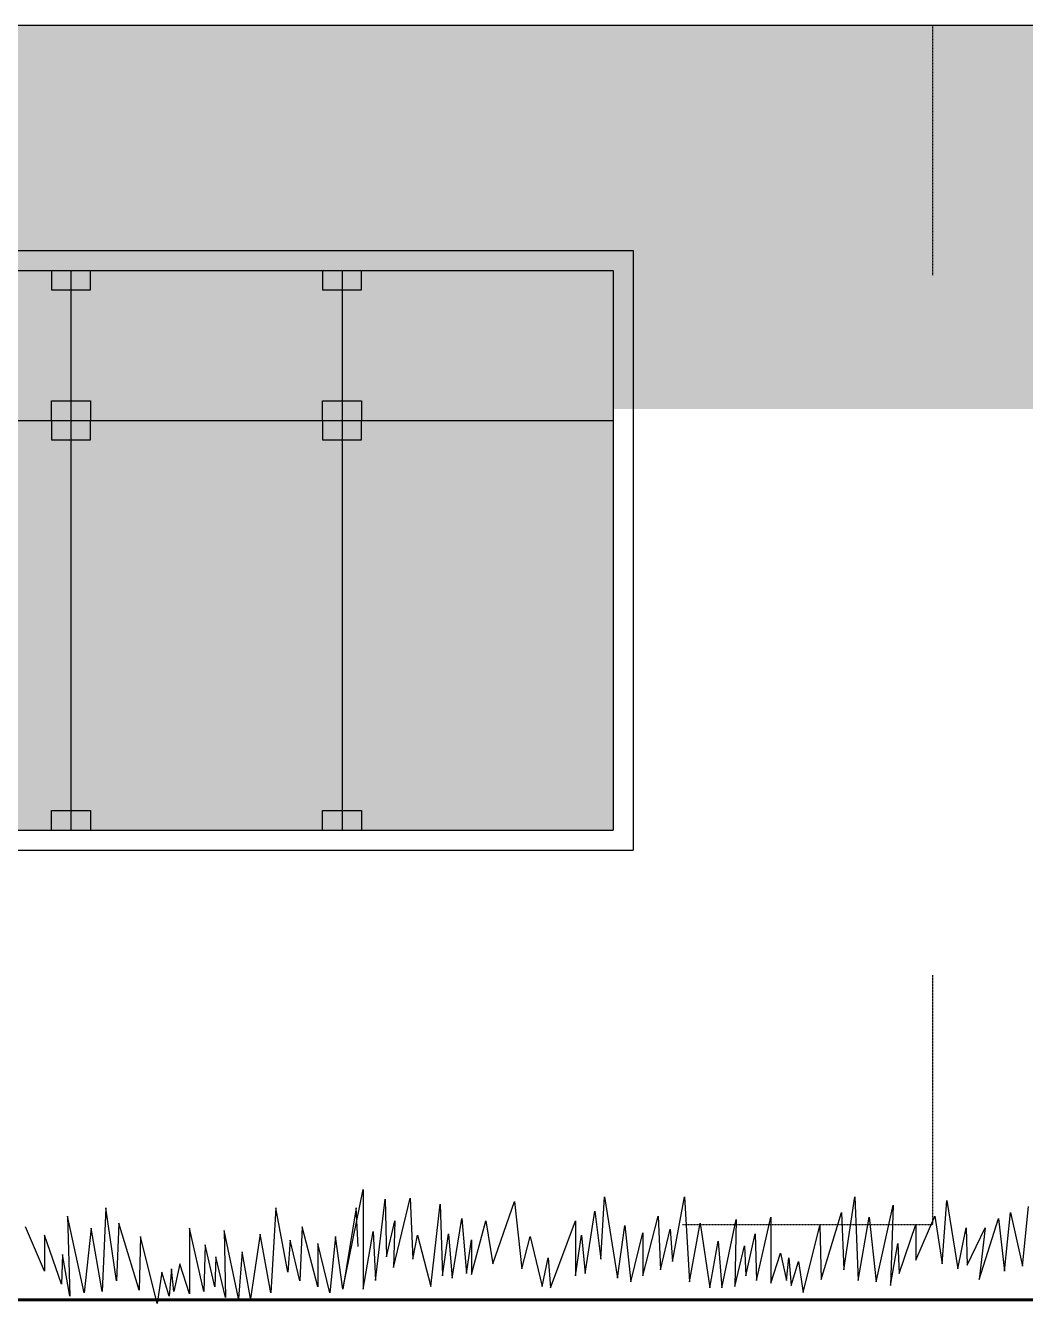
# Model space of a CAD drawing. Header units: millimetres. Extents: x -249630 to 95394, y -188036 to 109963.
# Drawn here: x -95040 to -92539, y -17371 to -14175 of the extents above; entities that cross this region are included whole.
import ezdxf

# ---------------------------------------------------------------- set-up
doc = ezdxf.new("R2010")
doc.units = ezdxf.units.MM
doc.linetypes.add('DASHED2', pattern=[9.525, 6.35, -3.175])
for name, color, linetype in [('05', 5, 'Continuous'), ('Layer1', 2, 'Continuous'), ('Layer5', 84, 'Continuous'), ('Layer8', 8, 'Continuous'), ('SOMBRA', 252, 'Continuous'), ('VEREDA', 1, 'Continuous')]:
    doc.layers.add(name, color=color, linetype=linetype)
doc.layers.add('MUROS', color=6, linetype='Continuous', lineweight=60)

msp = doc.modelspace()

# ---------------------------------------------------------------- hatches: boundary and pattern name
at = {"layer": 'SOMBRA'}
msp.add_hatch(color=252, dxfattribs=at).paths.add_polyline_path([(-87769.961, -14174.524), (-97457.461, -14174.524), (-96837.147, -15133.734), (-92144.961, -15133.734), (-92144.961, -15768.274), (-88082.461, -15768.274), (-88082.461, -15133.734), (-87769.961, -15133.734)])
h = msp.add_hatch(color=8, dxfattribs=at)
h.set_gradient(color1=(122, 133, 132), one_color=1, tint=1, name='INVCURVED')
h.paths.add_polyline_path([(-95604.336, -14787.024), (-96282.461, -14787.024), (-96282.461, -16187.024), (-95604.336, -16187.024)])
h.paths.add_polyline_path([(-94926.211, -14787.024), (-95604.336, -14787.024), (-95604.336, -16187.024), (-94926.211, -16187.024)])
h.paths.add_polyline_path([(-94248.086, -14787.024), (-94926.211, -14787.024), (-94926.211, -16187.024), (-94248.086, -16187.024)])
h.paths.add_polyline_path([(-93569.961, -14787.024), (-94248.086, -14787.024), (-94248.086, -16187.024), (-93569.961, -16187.024)])

# ---------------------------------------------------------------- linework, layer by layer
at = {"layer": '05'}
msp.add_line((-91082.461, -14174.524), (-97457.461, -14174.524), dxfattribs=at)
at = {"layer": 'Layer1'}
for points in [[(-96332.461, -14737.024), (-93519.961, -14737.024)], [(-93519.961, -14737.024), (-93519.961, -16237.024)], [(-96332.461, -16237.024), (-93519.961, -16237.024)]]:
    msp.add_lwpolyline(points, dxfattribs=at)
at = {"layer": 'Layer5'}
for points in [[(-94246.04, -17334.927), (-94194.918, -17085.609), (-94194.918, -17334.927), (-94170.149, -17191.099), (-94164.157, -17313.817), (-94140.189, -17110.285), (-94137.193, -17253.954), (-94116.222, -17164.161), (-94119.217, -17280.892), (-94077.274, -17107.292), (-94071.282, -17259.941), (-94059.298, -17200.078), (-94026.342, -17328.782), (-94002.375, -17122.257), (-93996.383, -17301.844), (-93981.403, -17197.085), (-93972.415, -17307.83), (-93948.448, -17158.175), (-93936.464, -17295.858), (-93924.48, -17212.051), (-93924.48, -17298.851), (-93888.528, -17164.161), (-93870.552, -17271.913), (-93816.625, -17116.271), (-93798.649, -17283.886), (-93777.678, -17203.071), (-93747.718, -17328.782), (-93732.738, -17256.947), (-93726.746, -17331.775), (-93663.831, -17164.161), (-93663.831, -17301.844), (-93648.851, -17200.078), (-93639.863, -17295.858), (-93615.895, -17140.216), (-93600.916, -17259.941), (-93591.927, -17104.298), (-93558.972, -17307.83), (-93540.996, -17176.133), (-93526.017, -17316.81), (-93496.057, -17194.092), (-93496.057, -17301.844), (-93457.109, -17152.188), (-93451.117, -17286.879), (-93427.15, -17185.113), (-93421.158, -17265.927), (-93391.198, -17104.298), (-93379.214, -17316.81), (-93352.25, -17170.147), (-93328.283, -17331.775), (-93307.311, -17215.044), (-93298.323, -17331.775), (-93262.372, -17161.168), (-93265.367, -17328.782), (-93241.4, -17227.016), (-93238.404, -17301.844), (-93214.436, -17197.085), (-93211.44, -17313.817), (-93175.489, -17155.181), (-93175.489, -17319.803), (-93151.521, -17244.975), (-93136.541, -17313.817), (-93130.549, -17256.947), (-93124.557, -17325.789), (-93106.581, -17265.927), (-93094.598, -17343.748), (-93052.654, -17176.133), (-93049.658, -17310.824), (-92998.727, -17143.209), (-92992.735, -17286.879), (-92965.771, -17104.298), (-92956.783, -17313.817), (-92929.819, -17155.181), (-92911.844, -17316.81), (-92869.9, -17125.25), (-92875.892, -17325.789), (-92857.916, -17221.03), (-92854.92, -17295.858), (-92812.977, -17173.14), (-92812.977, -17262.934), (-92765.041, -17152.188), (-92747.065, -17271.913), (-92735.082, -17113.278), (-92708.118, -17283.886), (-92687.146, -17182.12), (-92684.15, -17274.906), (-92639.211, -17182.12), (-92654.19, -17310.824), (-92606.255, -17158.175), (-92591.275, -17289.872), (-92576.296, -17143.209), (-92546.336, -17277.899), (-92531.356, -17128.244)], [(-94207.461, -17228.777), (-94213.085, -17131.395), (-94246.04, -17334.927), (-94264.016, -17203.23), (-94278.996, -17343.907), (-94308.956, -17221.189), (-94308.956, -17328.941), (-94347.903, -17179.285), (-94353.895, -17313.976), (-94377.863, -17212.21), (-94383.854, -17293.024), (-94413.814, -17131.395), (-94425.798, -17343.907), (-94452.762, -17197.244), (-94476.73, -17358.872), (-94497.701, -17242.141), (-94506.689, -17358.872), (-94542.64, -17188.264), (-94539.645, -17355.879), (-94563.612, -17254.113), (-94566.608, -17328.941), (-94590.576, -17224.182), (-94593.572, -17340.913), (-94629.524, -17182.278), (-94629.524, -17346.9), (-94653.491, -17272.072), (-94668.471, -17340.913), (-94674.463, -17284.044), (-94680.455, -17352.886), (-94698.431, -17293.024), (-94710.414, -17370.845), (-94752.358, -17203.23), (-94755.354, -17337.92), (-94806.285, -17170.306), (-94812.278, -17313.976), (-94839.241, -17131.395), (-94848.229, -17340.913), (-94875.193, -17182.278), (-94893.168, -17343.907), (-94935.112, -17152.347), (-94929.12, -17352.886), (-94947.096, -17248.127), (-94950.092, -17322.955), (-94992.035, -17200.237), (-94992.035, -17290.03), (-95039.971, -17179.285)]]:
    msp.add_lwpolyline(points, dxfattribs=at)
at = {"layer": 'Layer8', "linetype": 'DASHED2', "ltscale": 0.025}
for points in [[(-92769.961, -14799.524), (-92769.961, -14174.524)], [(-92769.961, -17174.524), (-92769.961, -16549.524)], [(-92771.37, -17174.524), (-93396.37, -17174.524)]]:
    msp.add_lwpolyline(points, dxfattribs=at)
at = {"layer": 'MUROS'}
msp.add_lwpolyline([(-97269.961, -17362.024), (-84894.961, -17362.024)], dxfattribs=at)
at = {"layer": 'VEREDA'}
for points in [[(-96282.461, -14787.024), (-93569.961, -14787.024)], [(-94974.961, -14787.024), (-94974.961, -14835.774), (-94877.461, -14835.774), (-94877.461, -14787.024)], [(-94926.211, -14787.024), (-94926.211, -16187.024)], [(-94296.836, -14787.024), (-94296.836, -14835.774), (-94199.336, -14835.774), (-94199.336, -14787.024)], [(-94248.086, -14787.024), (-94248.086, -16187.024)], [(-93569.961, -14787.024), (-93569.961, -16187.024)], [(-94974.961, -15162.024), (-94974.961, -15113.274), (-94877.461, -15113.274), (-94877.461, -15162.024)], [(-94296.836, -15162.024), (-94296.836, -15113.274), (-94199.336, -15113.274), (-94199.336, -15162.024)], [(-96282.461, -15162.024), (-93569.961, -15162.024)], [(-94974.961, -15162.024), (-94974.961, -15210.774), (-94877.461, -15210.774), (-94877.461, -15162.024)], [(-94296.836, -15162.024), (-94296.836, -15210.774), (-94199.336, -15210.774), (-94199.336, -15162.024)], [(-94974.961, -16187.024), (-94974.961, -16138.274), (-94877.461, -16138.274), (-94877.461, -16187.024)], [(-94296.836, -16187.024), (-94296.836, -16138.274), (-94199.336, -16138.274), (-94199.336, -16187.024)], [(-96282.461, -16187.024), (-93569.961, -16187.024)]]:
    msp.add_lwpolyline(points, dxfattribs=at)

doc.saveas('drawing.dxf')
